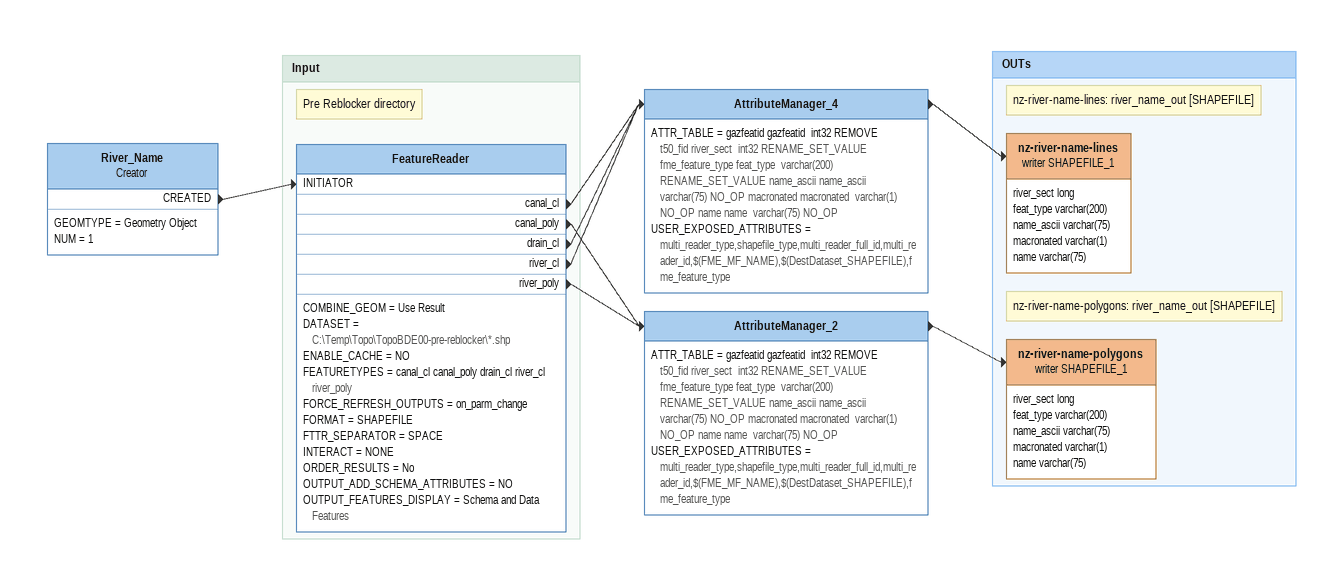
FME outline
River_Name: Creator
    GEOMTYPE = Geometry Object
    NUM = 1
    CREATED -> FeatureReader [INITIATOR]
AttributeManager_4
    ATTR_TABLE = gazfeatid gazfeatid  int32 REMOVE t50_fid river_sect  int32 RENAME_SET_VALUE fme_feature_type feat_type  varchar(200) RENAME_SET_VALUE name_ascii name_ascii  varchar(75) NO_OP macronated macronated  varchar(1) NO_OP name name  varchar(75) NO_OP
    USER_EXPOSED_ATTRIBUTES = multi_reader_type,shapefile_type,multi_reader_full_id,multi_reader_id,$(FME_MF_NAME),$(DestDataset_SHAPEFILE),fme_feature_type
    -> nz-river-name-lines (writer SHAPEFILE_1)
AttributeManager_2
    ATTR_TABLE = gazfeatid gazfeatid  int32 REMOVE t50_fid river_sect  int32 RENAME_SET_VALUE fme_feature_type feat_type  varchar(200) RENAME_SET_VALUE name_ascii name_ascii  varchar(75) NO_OP macronated macronated  varchar(1) NO_OP name name  varchar(75) NO_OP
    USER_EXPOSED_ATTRIBUTES = multi_reader_type,shapefile_type,multi_reader_full_id,multi_reader_id,$(FME_MF_NAME),$(DestDataset_SHAPEFILE),fme_feature_type
    -> nz-river-name-polygons (writer SHAPEFILE_1)

Bookmark: Input
Note: Pre Reblocker directory
FeatureReader
    COMBINE_GEOM = Use Result
    DATASET = C:\Temp\Topo\TopoBDE00-pre-reblocker\*.shp
    ENABLE_CACHE = NO
    FEATURETYPES = canal_cl canal_poly drain_cl river_cl river_poly
    FORCE_REFRESH_OUTPUTS = on_parm_change
    FORMAT = SHAPEFILE
    FTTR_SEPARATOR = SPACE
    INTERACT = NONE
    ORDER_RESULTS = No
    OUTPUT_ADD_SCHEMA_ATTRIBUTES = NO
    OUTPUT_FEATURES_DISPLAY = Schema and Data Features
    canal_cl -> AttributeManager_4
    canal_poly -> AttributeManager_2
    drain_cl -> AttributeManager_4
    river_cl -> AttributeManager_4
    river_poly -> AttributeManager_2

Bookmark: OUTs
Note: nz-river-name-lines: river_name_out [SHAPEFILE]
nz-river-name-lines (writer SHAPEFILE_1)
    attributes: river_sect long, feat_type varchar(200), name_ascii varchar(75), macronated varchar(1), name varchar(75)
Note: nz-river-name-polygons: river_name_out [SHAPEFILE]
nz-river-name-polygons (writer SHAPEFILE_1)
    attributes: river_sect long, feat_type varchar(200), name_ascii varchar(75), macronated varchar(1), name varchar(75)
